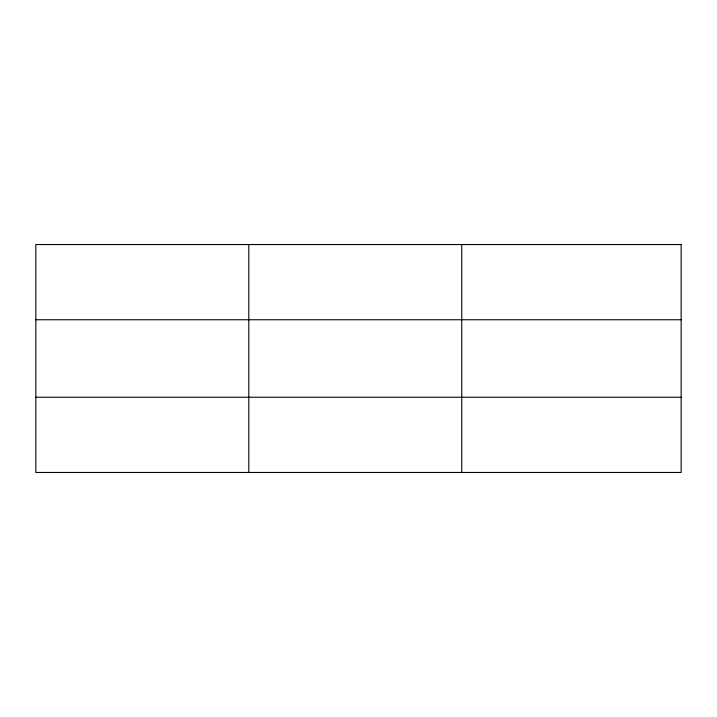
<?xml version="1.0" encoding="UTF-8"?>
<svg xmlns="http://www.w3.org/2000/svg" width="717" height="717" viewBox="0 0 717 717"><rect width="100%" height="100%" fill="white"/><g stroke="black" fill="none" stroke-linecap="round" stroke-linejoin="round"><path stroke-width="1.08" d="M248.799 244.533L248.799 472.467M461.748 244.533L461.748 472.467M35.85 319.755L681.15 319.755M35.85 397.245L681.15 397.245M681.15 244.533L681.15 472.467L35.85 472.467L35.85 244.533L681.15 244.533"/></g></svg>
